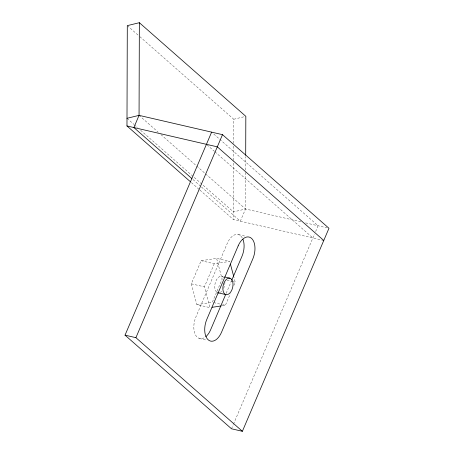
<?xml version="1.0" encoding="UTF-8"?>
<svg xmlns="http://www.w3.org/2000/svg" width="454" height="454" viewBox="0 0 454 454"><rect width="100%" height="100%" fill="white"/><g stroke="black" fill="none" stroke-linecap="round" stroke-linejoin="round"><path stroke-width="0.34" stroke-dasharray="2.27 1.7" d="M323.776 240.472L233.441 219.577L233.628 160.994M233.634 160.29L233.679 146.143M233.691 143.311L233.765 119.26L139.015 35.934M201.468 186.997L240.331 221.172L245.523 208.988L245.648 170.795M245.654 170.085L245.693 156.647M214.26 263.74L204.402 286.849L209.969 307.636L196.866 304.606L191.299 283.818L201.156 260.709L216.586 258.383L229.684 261.413L214.26 263.74L201.156 260.709M226.166 293.341L231.438 280.986M221.887 305.843L225.394 305.309L230.326 293.755M233.884 285.407L235.251 282.201L233.816 276.838M231.495 428.78L233.163 424.876M233.441 424.223L314.531 234.105M315.626 231.54L318.084 225.774L212.154 132.613M233.765 119.26L244.485 116.65M300.809 221.779L245.523 208.988L233.464 211.927L140.309 130.003M196.866 304.606L212.296 302.285L222.154 279.17L216.586 258.383M305.644 222.897L326.931 227.817M238.503 234.61L245.308 236.182M221.91 276.333L223.26 276.645M226.977 280.288L231.807 281.401M232.493 281.559L235.251 282.201M191.299 283.818L204.402 286.849M213.675 302.602L219.878 304.038M222.636 304.674L225.394 305.309M199.419 338.502L206.899 340.233M127.302 25.634L138.481 35.469M206.956 144.798L214.413 151.347M214.941 151.818L312.891 237.953M139.06 115.361L158.225 132.216M160.886 134.56L205.066 173.411M205.6 173.882L245.523 208.988M127.001 118.301L133.919 124.385M134.452 124.856L137.647 127.665M192.956 179.506L200.94 186.526M191.384 182.593L199.368 189.619M199.902 190.084L233.441 219.577M216.609 292.07A8.456 4.858 -77 0 1 216.166 280.402A8.456 4.858 -77 0 1 223.686 277.7M224.929 282.337A8.456 4.858 -77 0 1 222.818 289.839M221.643 291.315A8.456 4.858 -77 0 1 220.349 292.325M242.305 237.953A15.697 9.018 -77 0 0 227.289 243.35L195.941 316.841A15.697 9.018 -77 0 0 194.953 333.769A15.697 9.018 -77 0 0 204.255 337.77"/><path stroke-width="0.68" d="M190.322 181.657L126.972 125.951L127.302 25.634L139.361 22.7L245.83 116.326L245.699 155.228M139.361 22.7L139.06 115.361L133.868 127.546L191.889 178.57M127.001 118.301L139.06 115.361L222.505 134.662L328.968 228.288L242.379 431.3L231.495 428.78L125.032 335.16L211.621 132.148M242.379 431.3L135.916 337.674L222.505 134.662M225.615 294.64L210.633 329.757A15.697 9.018 -77 0 1 205.878 336.624M231.716 280.334L241.982 256.272A15.697 9.018 -77 0 0 242.964 239.343M212.069 307.318L221.189 305.945M126.972 125.951L217.313 146.846L323.776 240.472M224.617 276.957L230.019 278.211A8.456 4.858 -77 0 1 230.927 291.718A8.456 4.858 -77 0 1 222.863 289.277A8.456 4.858 -77 0 1 230.019 278.211M225.854 294.589L217.738 292.716A8.456 4.858 -77 0 0 219.015 292.802M125.032 335.16L135.916 337.674M230.405 264.097L233.634 276.163M238.174 245.869L206.825 319.355A15.697 9.018 -77 0 0 208.199 339.825A15.697 9.018 -77 0 0 221.518 332.277L252.861 258.786A15.697 9.018 -77 0 0 251.493 238.322A15.697 9.018 -77 0 0 238.174 245.869"/></g></svg>
